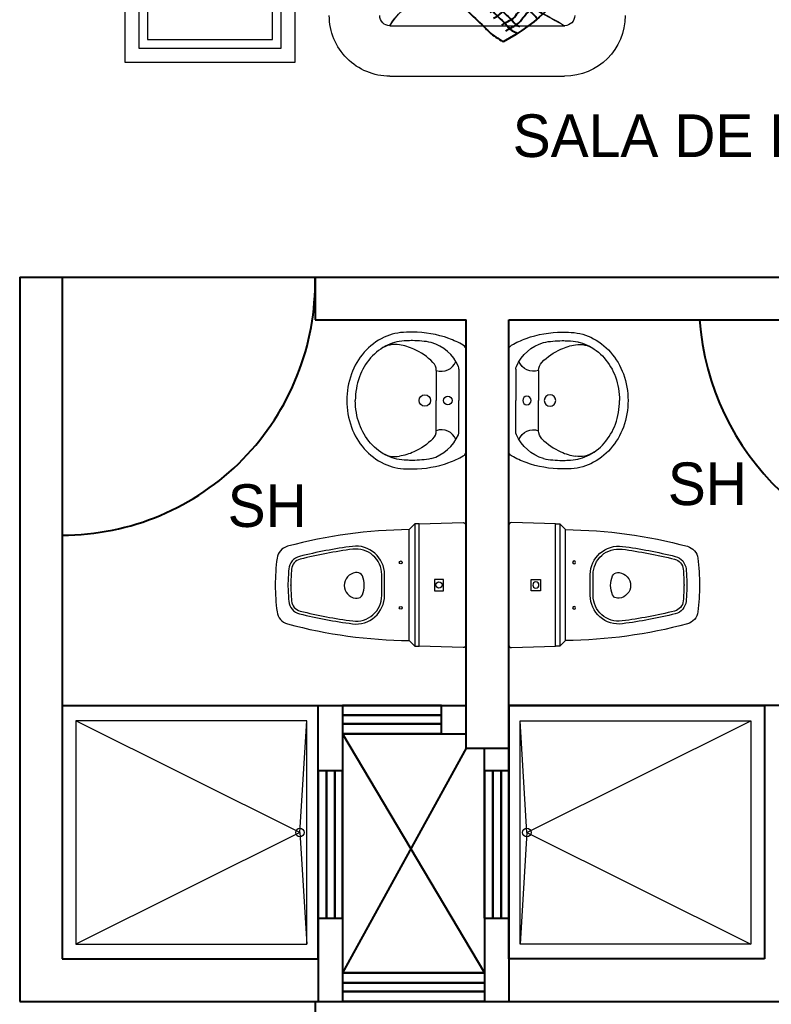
# Model space of a CAD drawing. Header units: metres. Extents: x -525 to 413, y -37 to 272.
# Drawn here: x 249.734 to 252.38, y 68.909 to 72.372 of the extents above; entities that cross this region are included whole.
import ezdxf

# ---------------------------------------------------------------- set-up
doc = ezdxf.new("R2010")
doc.units = ezdxf.units.M
doc.header["$MEASUREMENT"] = 0
doc.layers.get('0').update_dxf_attribs({"color": 254})
for name, color, linetype in [('mobi alcolchonado', 254, 'Continuous'), ('MOBILIARIO2', 254, 'Continuous'), ('PUERTAS', 254, 'Continuous')]:
    doc.layers.add(name, color=color, linetype=linetype)
doc.layers.add('muebles', color=254, linetype='Continuous', lineweight=5)
doc.layers.add('ventanas', color=254, linetype='Continuous', lineweight=30)
doc.styles.get("Standard").update_dxf_attribs({"font": 'HTOWERT.TTF', "height": 0.08})

# ---------------------------------------------------------------- blocks, each defined once
blk = doc.blocks.new('A$C77BB287D')
at = {"layer": 'MOBILIARIO2'}
for centre, start, end in [((0.6026, -0.1261), 117.7162, 152.2785), ((-0.1261, 0.6027), 297.7162, 332.2785)]:
    blk.add_arc(centre, 0.6808, start, end, dxfattribs=at)
for points, knots in [([(0.4766, 0.286), (0.4635, 0.3048), (0.442, 0.3359), (0.3975, 0.3832), (0.3616, 0.4145), (0.3252, 0.4527), (0.3031, 0.4661), (0.286, 0.4765)], [0, 0, 0, 0, 0.0684504, 0.1132877, 0.1942981, 0.2115305, 0.2711605, 0.2711605, 0.2711605, 0.2711605]), ([(0.0374, 0.2001), (0.0428, 0.2077), (0.0453, 0.2118), (0.0544, 0.2301), (0.0629, 0.2434), (0.0817, 0.2592), (0.0875, 0.2625), (0.0991, 0.2733), (0.1054, 0.2803), (0.121, 0.2948), (0.1279, 0.3002), (0.1403, 0.3117), (0.1458, 0.3177), (0.1641, 0.338), (0.1789, 0.3532), (0.1976, 0.3721), (0.203, 0.3778), (0.2131, 0.3907), (0.2176, 0.3981), (0.2308, 0.4155), (0.2399, 0.4245), (0.2584, 0.4379), (0.2674, 0.4428), (0.2757, 0.4475)], [0, 0, 0, 0, 0.0279165, 0.0279165, 0.0558331, 0.0558331, 0.0837496, 0.0837496, 0.1116661, 0.1116661, 0.1395827, 0.1395827, 0.1674992, 0.1674992, 0.2233322, 0.2233322, 0.2512488, 0.2512488, 0.2791653, 0.2791653, 0.3070818, 0.3070818, 0.3349984, 0.3349984, 0.3349984, 0.3349984]), ([(0.0579, 0.1858), (0.0612, 0.1904), (0.0701, 0.2032), (0.079, 0.2275), (0.1069, 0.2442), (0.1268, 0.2674), (0.1581, 0.2921), (0.1878, 0.3294), (0.2264, 0.3628), (0.2504, 0.4046), (0.2747, 0.4182), (0.2879, 0.4257)], [0, 0, 0, 0, 0.0170213, 0.0470063, 0.0743095, 0.1111398, 0.1383727, 0.19363, 0.2532688, 0.2904618, 0.3349984, 0.3349984, 0.3349984, 0.3349984]), ([(0.412, 0.232), (0.4031, 0.2451), (0.3967, 0.2543), (0.3821, 0.2648), (0.3749, 0.2689), (0.3597, 0.2798), (0.3521, 0.2869), (0.3337, 0.3067), (0.3238, 0.3192), (0.3043, 0.3479), (0.299, 0.3587), (0.2799, 0.3776), (0.2664, 0.3893), (0.2428, 0.4152), (0.2418, 0.4173), (0.2266, 0.4228)], [0, 0, 0, 0, 0.0473826, 0.0473826, 0.0710739, 0.0710739, 0.0947652, 0.0947652, 0.1421478, 0.1421478, 0.1895304, 0.1895304, 0.236913, 0.236913, 0.2842956, 0.2842956, 0.2842956, 0.2842956]), ([(0.4326, 0.2461), (0.4279, 0.253), (0.4199, 0.2647), (0.4028, 0.2825), (0.3778, 0.2952), (0.3538, 0.3218), (0.3326, 0.3492), (0.3167, 0.3776), (0.294, 0.3979), (0.274, 0.4172), (0.2568, 0.4384), (0.2424, 0.4437), (0.2352, 0.4463)], [0, 0, 0, 0, 0.0251558, 0.0423686, 0.0735031, 0.1079287, 0.1485001, 0.177757, 0.2045324, 0.2389579, 0.2619083, 0.2842956, 0.2842956, 0.2842956, 0.2842956]), ([(0.0823, 0.1572), (0.0867, 0.1656), (0.0938, 0.1781), (0.1112, 0.1951), (0.12, 0.2008), (0.1427, 0.2174), (0.1575, 0.2276), (0.1792, 0.2496), (0.1892, 0.2647), (0.2143, 0.2964), (0.2291, 0.3109), (0.2557, 0.3369), (0.269, 0.3497), (0.2925, 0.3759), (0.3037, 0.3903), (0.3153, 0.4051)], [0, 0, 0, 0, 0.0281332, 0.0281332, 0.0562664, 0.0562664, 0.1125327, 0.1125327, 0.1687991, 0.1687991, 0.2250654, 0.2250654, 0.2813318, 0.2813318, 0.3375981, 0.3375981, 0.3375981, 0.3375981]), ([(0.1044, 0.1455), (0.1081, 0.1525), (0.1153, 0.1663), (0.1374, 0.1827), (0.1601, 0.199), (0.1948, 0.2259), (0.222, 0.2706), (0.254, 0.3), (0.2759, 0.322), (0.3007, 0.3457), (0.3211, 0.3719), (0.335, 0.3897)], [0, 0, 0, 0, 0.0233914, 0.0462519, 0.0808435, 0.1081467, 0.1768845, 0.2347507, 0.2382573, 0.2698172, 0.3375981, 0.3375981, 0.3375981, 0.3375981]), ([(0.3895, 0.1728), (0.3816, 0.1803), (0.3623, 0.1985), (0.333, 0.241), (0.2807, 0.2666), (0.2436, 0.3129), (0.2098, 0.3473), (0.1833, 0.3754), (0.1706, 0.3909), (0.1665, 0.3958)], [0, 0, 0, 0, 0.0327415, 0.0793965, 0.1525082, 0.2007896, 0.25596, 0.2973537, 0.3163876, 0.3163876, 0.3163876, 0.3163876]), ([(0.1273, 0.1103), (0.1326, 0.1179), (0.1351, 0.1219), (0.1442, 0.1403), (0.1527, 0.1536), (0.1715, 0.1694), (0.1773, 0.1727), (0.1889, 0.1835), (0.1952, 0.1905), (0.2109, 0.2049), (0.2178, 0.2103), (0.2301, 0.2218), (0.2356, 0.2279), (0.2539, 0.2482), (0.2687, 0.2633), (0.2874, 0.2822), (0.2928, 0.288), (0.3029, 0.3009), (0.3074, 0.3083), (0.3206, 0.3257), (0.3298, 0.3347), (0.3483, 0.348), (0.3572, 0.353), (0.3655, 0.3576)], [0, 0, 0, 0, 0.0279165, 0.0279165, 0.0558331, 0.0558331, 0.0837496, 0.0837496, 0.1116661, 0.1116661, 0.1395827, 0.1395827, 0.1674992, 0.1674992, 0.2233322, 0.2233322, 0.2512488, 0.2512488, 0.2791653, 0.2791653, 0.3070818, 0.3070818, 0.3349984, 0.3349984, 0.3349984, 0.3349984]), ([(0.3724, 0.1547), (0.3596, 0.1667), (0.345, 0.1822), (0.3232, 0.2092), (0.3146, 0.2177), (0.2879, 0.2366), (0.2708, 0.2469), (0.2413, 0.2748), (0.2307, 0.2887), (0.2079, 0.3138), (0.1957, 0.3261), (0.171, 0.3521), (0.1584, 0.3664), (0.1472, 0.38)], [0, 0, 0, 0, 0.0527313, 0.0527313, 0.1054625, 0.1054625, 0.1581938, 0.1581938, 0.210925, 0.210925, 0.2636563, 0.2636563, 0.3163876, 0.3163876, 0.3163876, 0.3163876]), ([(0.3219, 0.1042), (0.3098, 0.117), (0.2943, 0.1315), (0.2674, 0.1534), (0.2588, 0.1619), (0.24, 0.1886), (0.2296, 0.2057), (0.2018, 0.2352), (0.1878, 0.2459), (0.1628, 0.2687), (0.1504, 0.2809), (0.1245, 0.3056), (0.1102, 0.3182), (0.0966, 0.3293)], [0, 0, 0, 0, 0.0527313, 0.0527313, 0.1054625, 0.1054625, 0.1581938, 0.1581938, 0.210925, 0.210925, 0.2636563, 0.2636563, 0.3163876, 0.3163876, 0.3163876, 0.3163876]), ([(0.1477, 0.096), (0.151, 0.1006), (0.16, 0.1134), (0.1688, 0.1377), (0.1967, 0.1544), (0.2166, 0.1775), (0.248, 0.2023), (0.2777, 0.2396), (0.3162, 0.2729), (0.3403, 0.3148), (0.3645, 0.3284), (0.3777, 0.3358)], [0, 0, 0, 0, 0.0170213, 0.0470063, 0.0743095, 0.1111398, 0.1383727, 0.19363, 0.2532688, 0.2904618, 0.3349984, 0.3349984, 0.3349984, 0.3349984]), ([(0.1721, 0.0673), (0.1765, 0.0757), (0.1837, 0.0883), (0.201, 0.1053), (0.2098, 0.111), (0.2326, 0.1276), (0.2474, 0.1377), (0.269, 0.1598), (0.2791, 0.1748), (0.3041, 0.2066), (0.319, 0.2211), (0.3455, 0.2471), (0.3589, 0.2599), (0.3823, 0.2861), (0.3935, 0.3004), (0.4051, 0.3153)], [0, 0, 0, 0, 0.0281332, 0.0281332, 0.0562664, 0.0562664, 0.1125327, 0.1125327, 0.1687991, 0.1687991, 0.2250654, 0.2250654, 0.2813318, 0.2813318, 0.3375981, 0.3375981, 0.3375981, 0.3375981]), ([(0.3037, 0.087), (0.2962, 0.095), (0.278, 0.1142), (0.2355, 0.1436), (0.21, 0.1959), (0.1636, 0.233), (0.1292, 0.2667), (0.1012, 0.2932), (0.0856, 0.306), (0.0807, 0.31)], [0, 0, 0, 0, 0.0327415, 0.0793965, 0.1525082, 0.2007896, 0.25596, 0.2973537, 0.3163876, 0.3163876, 0.3163876, 0.3163876]), ([(0.1942, 0.0557), (0.1979, 0.0627), (0.2052, 0.0765), (0.2272, 0.0929), (0.25, 0.1092), (0.2846, 0.1361), (0.3118, 0.1807), (0.3438, 0.2102), (0.3657, 0.2321), (0.3905, 0.2559), (0.4109, 0.282), (0.4248, 0.2999)], [0, 0, 0, 0, 0.0233914, 0.0462519, 0.0808435, 0.1081467, 0.1768845, 0.2347507, 0.2382573, 0.2698172, 0.3375981, 0.3375981, 0.3375981, 0.3375981]), ([(0.2445, 0.0646), (0.2315, 0.0735), (0.2222, 0.0799), (0.2117, 0.0944), (0.2076, 0.1016), (0.1968, 0.1168), (0.1896, 0.1245), (0.1698, 0.1428), (0.1573, 0.1527), (0.1286, 0.1723), (0.1178, 0.1776), (0.099, 0.1966), (0.0873, 0.2102), (0.0613, 0.2338), (0.0593, 0.2348), (0.0538, 0.2499)], [0, 0, 0, 0, 0.0473826, 0.0473826, 0.0710739, 0.0710739, 0.0947652, 0.0947652, 0.1421478, 0.1421478, 0.1895304, 0.1895304, 0.236913, 0.236913, 0.2842956, 0.2842956, 0.2842956, 0.2842956]), ([(0.2304, 0.0439), (0.2235, 0.0486), (0.2118, 0.0566), (0.1941, 0.0738), (0.1813, 0.0988), (0.1547, 0.1227), (0.1273, 0.144), (0.0989, 0.1598), (0.0787, 0.1826), (0.0594, 0.2026), (0.0382, 0.2197), (0.0329, 0.2342), (0.0303, 0.2414)], [0, 0, 0, 0, 0.0251558, 0.0423686, 0.0735031, 0.1079287, 0.1485001, 0.177757, 0.2045324, 0.2389579, 0.2619083, 0.2842956, 0.2842956, 0.2842956, 0.2842956]), ([(0.1905, 0), (0.1718, 0.013), (0.1407, 0.0346), (0.0934, 0.079), (0.062, 0.115), (0.0238, 0.1513), (0.0104, 0.1734), (0, 0.1906)], [0, 0, 0, 0, 0.0684504, 0.1132877, 0.1942981, 0.2115305, 0.2711605, 0.2711605, 0.2711605, 0.2711605])]:
    blk.add_open_spline(points, degree=3, knots=knots, dxfattribs=at)
blk = doc.blocks.new('A$C7392403F')
at = {"layer": 'muebles'}
for p, q in [((3.4855, 0.1775), (2.8702, 0.1775)), ((3.4855, 0.0001), (2.8703, 0))]:
    blk.add_line(p, q, dxfattribs=at)
for points in [[(4.4185, 0.6488), (4.4185, 0.0488), (3.8185, 0.0488), (3.8185, 0.6488)], [(4.3685, 0.5988), (4.3685, 0.0988), (3.8685, 0.0988), (3.8685, 0.5988)], [(4.3385, 0.5688), (4.3385, 0.1288), (3.8985, 0.1288), (3.8985, 0.5688)]]:
    blk.add_lwpolyline(points, close=True, dxfattribs=at)
for centre, radius, start, end in [((3.2903, 0.0604), 0.2276, 30.9717, 64.8858), ((3.3138, 0.0803), 0.1972, 29.5232, 66.0608), ((2.8702, 0.213), 0.213, 180.006, 270.006), ((2.8702, 0.213), 0.0355, 180.006, 270.006), ((4.6883, -3.0333), 3.6898, 117.9186, 119.5202), ((3.4244, -0.7266), 1.0604, 115.932, 121.5068), ((3.4855, 0.213), 0.213, 270.006, 0.006), ((3.4855, 0.213), 0.0355, 270.006, 0.006)]:
    blk.add_arc(centre, radius, start, end, dxfattribs=at)
at = {"layer": 'muebles', "rotation": 90}
blk.add_blockref('A$C77BB287D', (3.2774, 0.1213), dxfattribs=at)
blk = doc.blocks.new('SAPLS510')
for p, q in [((-0.1098, -0.025), (0, -0.025)), ((0.1098, -0.025), (0, -0.025)), ((-0.1061, -0.105), (0, -0.105)), ((0.1061, -0.105), (0, -0.105))]:
    blk.add_line(p, q)
blk.add_lwpolyline([(0.1775, 0), (-0.1775, 0, 0.27095), (-0.1949, -0.0102, 0.041198), (-0.2183, -0.0611, 0.087147), (-0.2406, -0.1885, 0.014423), (-0.24, -0.21, 0.110985), (-0.2223, -0.2889, 0.102819), (-0.1697, -0.3585, 0.093047), (-0.0933, -0.4036, 0.087147), (0, -0.42, 0.087147), (0.0933, -0.4036, 0.093047), (0.1697, -0.3585, 0.102819), (0.2223, -0.2889, 0.110985), (0.24, -0.21, -0.014423), (0.2406, -0.1885, 0.087147), (0.2183, -0.0611, 0.041198), (0.1949, -0.0102, 0.27095), (0.1775, 0)], format="xyb", close=True)
for points in [[(-0.2043, -0.1227, 0.048163), (-0.2106, -0.1885, 0.015067), (-0.21, -0.2092, 0.042482)], [(-0.1343, -0.1166, 0.092164), (-0.1808, -0.1839, 0.064814), (-0.196, -0.2348, 0.10564)], [(0.1343, -0.1166, -0.092164), (0.1808, -0.1839, -0.064814), (0.196, -0.2348, -0.10564)], [(0.2043, -0.1227, -0.048163), (0.2106, -0.1885, -0.015067), (0.21, -0.2092, -0.042482)], [(-0.21, -0.2092, 0.11237), (-0.1951, -0.2761, 0.102819), (-0.15, -0.3359, 0.093047), (-0.083, -0.3754, 0.087147), (0, -0.39, 0.087147)], [(0.21, -0.2092, -0.11237), (0.1951, -0.2761, -0.102819), (0.15, -0.3359, -0.093047), (0.083, -0.3754, -0.087147), (0, -0.39, -0.087147)], [(-0.2058, -0.2457, 0.000644), (-0.2057, -0.2465, 0.042482)], [(0.2058, -0.2457, -0.000644), (0.2057, -0.2465, -0.042482)]]:
    blk.add_lwpolyline(points, format="xyb")
for centre, radius in [((0, -0.0642), 0.015), ((0, -0.1453), 0.02)]:
    blk.add_circle(centre, radius)
for centre, radius, start, end in [((-0.0597, -0.1651), 0.1507, 113.6597, 163.6496), ((-0.1101, -0.05), 0.025, 89.7116, 113.6597), ((-0.1098, -0.115), 0.09, 90, 90.4907), ((0.1098, -0.115), 0.09, 89.5093, 90), ((0.1101, -0.05), 0.025, 66.3403, 90.2884), ((0.0597, -0.1651), 0.1507, 16.3504, 66.3403), ((-0.1571, -0.0866), 0.0542, 340.1112, 68.7227), ((0.1571, -0.0866), 0.0542, 111.2773, 199.8888), ((-0.1061, -0.145), 0.04, 90, 134.8157), ((0.1061, -0.145), 0.04, 45.1843, 90), ((-0.1072, -0.2493), 0.09, 170.7122, 213.5016), ((0.1072, -0.2493), 0.09, 326.4984, 9.2878)]:
    blk.add_arc(centre, radius, start, end)
blk = doc.blocks.new('ISS-I-19')
for points in [[(-0.2097, 0), (0.2097, 0, -0.423114), (0.2197, -0.0103), (0.215, -0.165), (-0.215, -0.165), (-0.2197, -0.0103, -0.423114)], [(-0.195, -0.2, 0.063391), (-0.1364, -0.6288, 0.305778), (-0.0942, -0.6655, 0.026376), (0, -0.672, 0.026376), (0.0942, -0.6655, 0.305778), (0.1364, -0.6288, 0.063391), (0.195, -0.2)], [(0.0348, -0.3652, 0.191623), (-0.0325, -0.3652, 0.289538), (-0.0439, -0.3833), (-0.0439, -0.3888, 0.888012), (0.0462, -0.3888), (0.0462, -0.3833, 0.289538)]]:
    blk.add_lwpolyline(points, format="xyb", close=True)
blk.add_lwpolyline([(0.0198, -0.1114), (0.0198, -0.0795), (-0.0198, -0.0795), (-0.0198, -0.1114)], close=True)
for points in [[(-0.215, -0.165), (-0.215, -0.18), (0.215, -0.18), (0.215, -0.165)], [(-0.215, -0.18), (-0.195, -0.2)], [(0.215, -0.18), (0.195, -0.2)]]:
    blk.add_lwpolyline(points)
for points in [[(-0.0007, -0.627, 0.016864), (0.0566, -0.6241, 0.321456), (0.1009, -0.5863, 0.028421), (0.1361, -0.4001, 0.452707), (0.0369, -0.2871), (-0.0369, -0.2871, 0.452707), (-0.1361, -0.4001, 0.028421), (-0.1009, -0.5863, 0.321456), (-0.0566, -0.6241, 0.016864), (0.0007, -0.627)], [(-0.0009, -0.617, 0.016864), (0.0557, -0.6142, 0.321456), (0.0912, -0.5839, 0.028421), (0.1262, -0.3988, 0.452707), (0.0369, -0.2971), (-0.0369, -0.2971, 0.452707), (-0.1262, -0.3988, 0.028421), (-0.0912, -0.5839, 0.321456), (-0.0557, -0.6142, 0.016864), (0.0009, -0.617, -0.000262), (0, -0.617, -0.000262), (-0.0009, -0.617, 0.000262), (0, -0.617, 0.000262), (0.0009, -0.617, -0.000262), (0, -0.617, -0.000262), (-0.0009, -0.617, 0.000262), (0, -0.617, 0.000262), (0.0009, -0.617)]]:
    blk.add_lwpolyline(points, format="xyb")
for centre, radius in [((0, -0.0955), 0.0109), ((-0.08, -0.23), 0.005), ((0.08, -0.23), 0.005)]:
    blk.add_circle(centre, radius)

msp = doc.modelspace()

# ---------------------------------------------------------------- linework, layer by layer
at = {"ltscale": 0.02}
for p, q in [((249.7344, 71.4669), (255.3128, 71.4669)), ((249.7344, 71.4669), (249.7344, 68.9192)), ((249.8844, 71.4669), (249.8844, 69.0692)), ((250.7742, 71.4669), (250.7742, 71.3169)), ((250.7742, 71.3169), (251.3056, 71.3169)), ((251.3056, 69.9603), (251.3056, 71.3169)), ((251.4556, 71.3169), (255.3128, 71.3169)), ((251.4556, 69.0692), (251.4556, 71.3169)), ((249.8844, 69.9603), (251.3056, 69.9603)), ((250.7844, 69.0692), (250.7844, 69.9603)), ((250.8702, 69.9603), (250.8702, 68.9192)), ((251.2185, 69.8603), (251.2185, 69.9603)), ((251.3056, 69.8103), (251.3056, 69.9603)), ((252.8768, 69.9603), (251.4556, 69.9603)), ((251.4556, 69.9603), (252.3556, 69.9603)), ((251.4556, 69.9603), (251.4556, 69.0692)), ((252.3556, 69.9603), (252.3556, 69.0692)), ((250.8702, 69.8603), (251.3698, 69.0192)), ((251.2185, 69.8603), (251.3056, 69.8603)), ((251.3056, 69.8103), (250.8702, 69.0192)), ((251.3056, 69.8103), (251.4556, 69.8103)), ((251.3698, 69.7311), (251.3698, 69.8103)), ((250.7844, 69.7311), (250.7844, 69.0692)), ((250.7844, 69.7311), (250.8702, 69.7311)), ((251.3698, 69.7311), (251.4556, 69.7311)), ((250.7844, 69.2118), (250.8702, 69.2118)), ((251.3698, 69.2118), (251.4556, 69.2118)), ((251.3698, 69.2118), (251.3698, 68.9192)), ((249.8844, 69.0692), (250.7844, 69.0692)), ((249.8844, 69.0692), (250.7844, 69.0692)), ((250.7844, 69.0692), (250.7844, 68.9192)), ((252.3556, 69.0692), (251.4556, 69.0692)), ((251.4556, 69.0692), (251.4556, 68.9192)), ((249.7344, 68.9192), (252.5059, 68.9192)), ((250.7742, 68.9192), (250.7742, 67.0117))]:
    msp.add_line(p, q, dxfattribs=at)
at = {"layer": 'muebles', "ltscale": 0.02}
for p, q in [((250.7209, 69.5131), (249.9322, 69.9055)), ((250.7209, 69.5131), (250.7445, 69.9055)), ((251.5191, 69.5131), (251.4955, 69.9055)), ((251.5191, 69.5131), (252.3079, 69.9055)), ((250.7209, 69.5131), (249.9322, 69.1207)), ((250.7209, 69.5131), (250.7445, 69.1207)), ((251.5191, 69.5131), (251.4955, 69.1207)), ((251.5191, 69.5131), (252.3079, 69.1207))]:
    msp.add_line(p, q, dxfattribs=at)
for points in [[(250.7445, 69.9055), (249.9322, 69.9055), (249.9322, 69.1207), (250.7445, 69.1207)], [(251.4955, 69.9055), (252.3079, 69.9055), (252.3079, 69.1207), (251.4955, 69.1207)]]:
    msp.add_lwpolyline(points, close=True, dxfattribs=at)
for centre in [(250.7209, 69.5131), (251.5191, 69.5131)]:
    msp.add_circle(centre, 0.015, dxfattribs=at)
at = {"layer": 'PUERTAS'}
for centre, radius, start, end in [((249.8843, 71.449), 0.89, 270.0081, 1.1485), ((253.0538, 71.3862), 0.9296, 184.2798, 268.3354)]:
    msp.add_arc(centre, radius, start, end, dxfattribs=at)
at = {"layer": 'ventanas'}
for p, q in [((251.2185, 69.9603), (250.8702, 69.9603)), ((251.2185, 69.9253), (250.8702, 69.9253)), ((251.2185, 69.8953), (250.8702, 69.8953)), ((251.2185, 69.8603), (250.8702, 69.8603)), ((250.7844, 69.2118), (250.7844, 69.7311)), ((250.8138, 69.2118), (250.8138, 69.7311)), ((250.8438, 69.2118), (250.8438, 69.7311)), ((250.8702, 69.2118), (250.8702, 69.7311)), ((251.3698, 69.2118), (251.3698, 69.7311)), ((251.3992, 69.2118), (251.3992, 69.7311)), ((251.4292, 69.2118), (251.4292, 69.7311)), ((251.4556, 69.2118), (251.4556, 69.7311)), ((251.3698, 69.0192), (250.8702, 69.0192)), ((251.3698, 68.9843), (250.8702, 68.9843)), ((251.3698, 68.9543), (250.8702, 68.9543)), ((251.3698, 68.9192), (250.8702, 68.9192))]:
    msp.add_line(p, q, dxfattribs=at)

# ---------------------------------------------------------------- block references
at = {"layer": 'mobi alcolchonado', "xscale": -1}
msp.add_blockref('A$C7392403F', (254.5227, 72.1734), dxfattribs=at)
at = {"layer": 'muebles', "rotation": 270}
for name, p in [('SAPLS510', (251.3056, 71.0326)), ('ISS-I-19', (251.3056, 70.3834))]:
    msp.add_blockref(name, p, dxfattribs=at)
at = {"layer": 'muebles', "xscale": -1, "rotation": 90}
for name, p in [('SAPLS510', (251.4556, 71.0326)), ('ISS-I-19', (251.4556, 70.3834))]:
    msp.add_blockref(name, p, dxfattribs=at)

# ---------------------------------------------------------------- texts
at = {"linetype": 'Continuous', "char_height": 0.15, "attachment_point": 1}
for s, insert in [('SALA DE ESTAR', (251.4695, 72.0391)), ('SH', (252.0155, 70.8148)), ('SH', (250.4663, 70.7379))]:
    msp.add_mtext_dynamic_manual_height_columns(s, width=4.532036, gutter_width=12.5, heights=[0], dxfattribs=dict(at, insert=insert))

doc.saveas('drawing.dxf')
